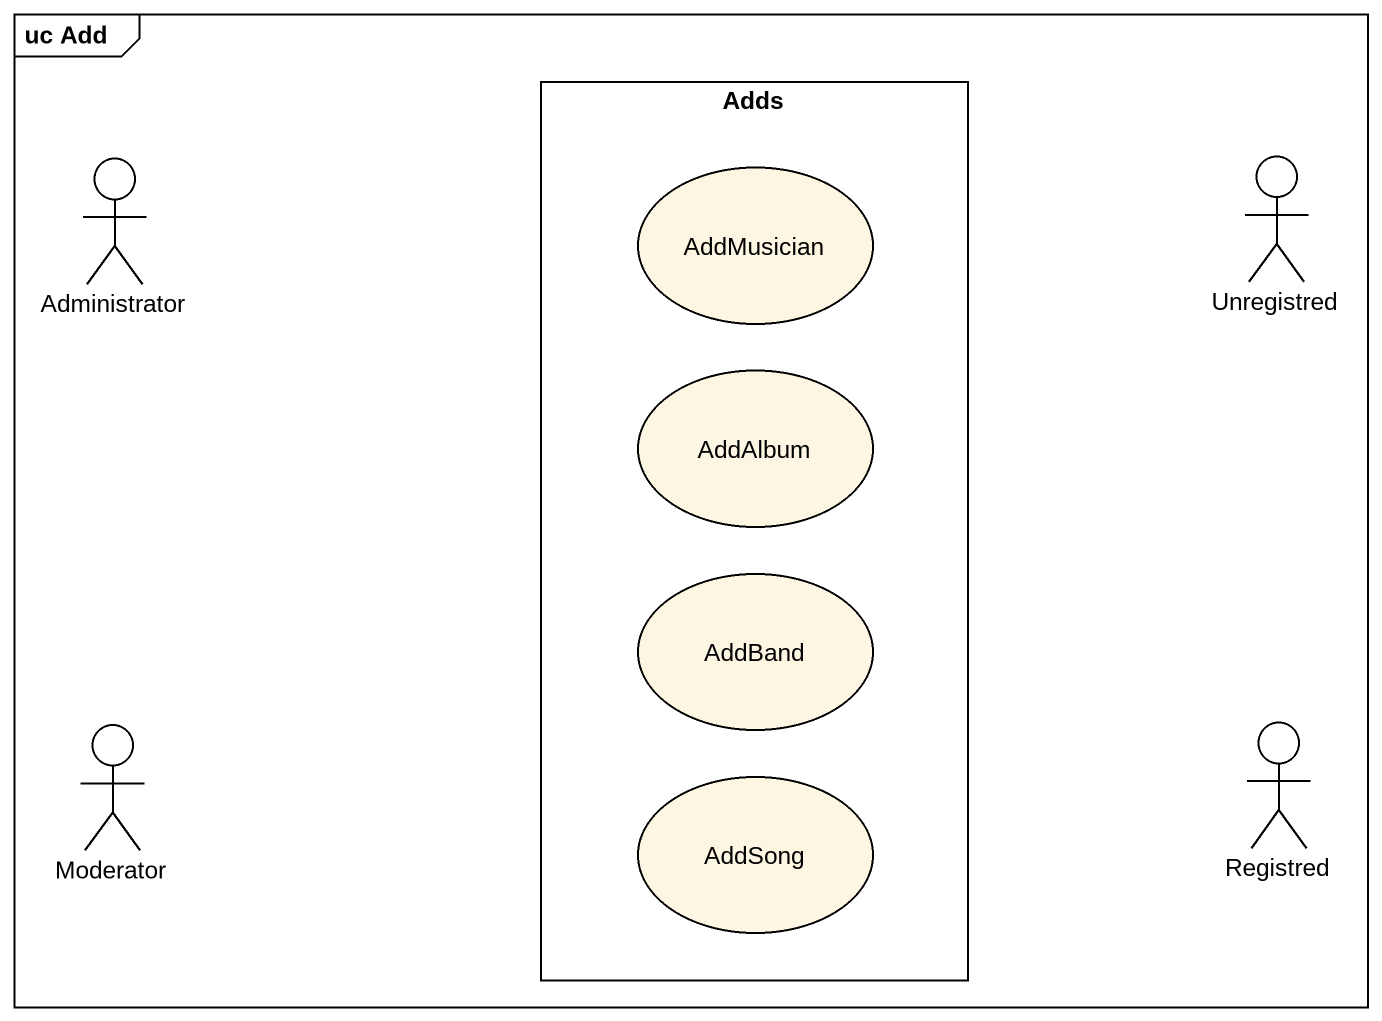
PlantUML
@startuml
mainframe uc Add
rectangle Adds {
  usecase AddMusician
  usecase AddAlbum
  usecase AddBand
  usecase AddSong
}
actor Administrator
actor Unregistred
actor Moderator
actor Registred
@enduml
